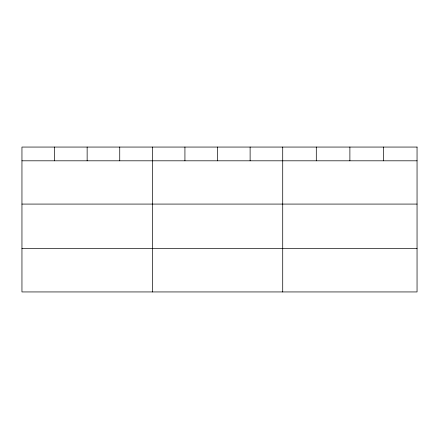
<?xml version="1.0" encoding="UTF-8"?>
<svg xmlns="http://www.w3.org/2000/svg" width="439" height="439" viewBox="0 0 439 439"><rect width="100%" height="100%" fill="white"/><g stroke="black" fill="none" stroke-linecap="round" stroke-linejoin="round"><path stroke-width="0.66" d="M21.95 160.806L417.05 160.806M21.95 204.08L417.05 204.08M21.95 248.666L417.05 248.666M383.466 147.06L383.466 160.806M349.883 147.06L349.883 160.806M316.299 147.06L316.299 160.806M282.716 147.06L282.716 291.94M250.12 147.06L250.12 160.806M217.524 147.06L217.524 160.806M184.929 147.06L184.929 160.806M152.333 147.06L152.333 291.94M119.737 147.06L119.737 160.806M87.141 147.06L87.141 160.806M54.546 147.06L54.546 160.806M417.05 147.06L21.95 147.06L21.95 291.94L417.05 291.94L417.05 147.06"/></g></svg>
